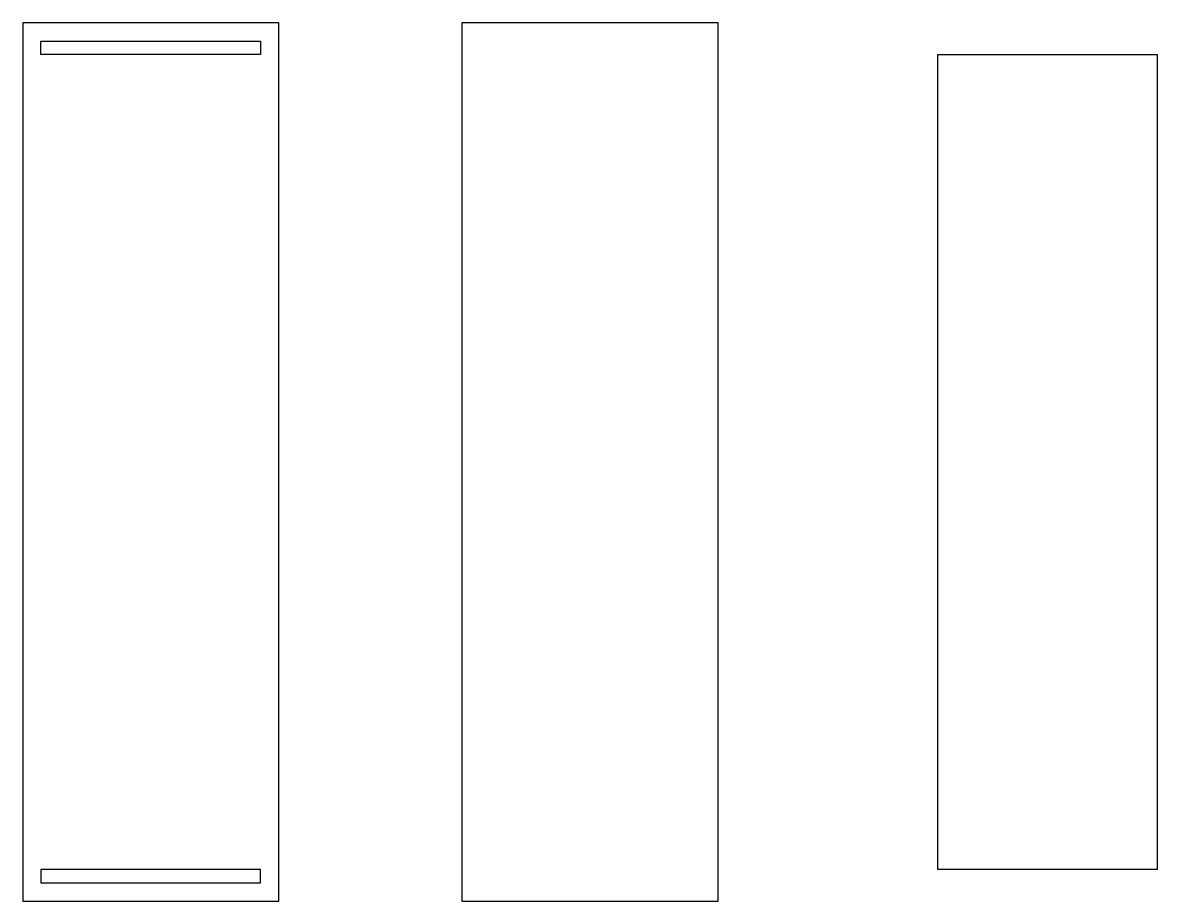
# Model space of a CAD drawing. Header units: millimetres. Extents: x -35 to 275, y -18 to 222.
import ezdxf

# ---------------------------------------------------------------- set-up
doc = ezdxf.new("R2010")
doc.units = ezdxf.units.MM
doc.layers.get('0').update_dxf_attribs({"linetype": 'CONTINUOUS'})

msp = doc.modelspace()

# ---------------------------------------------------------------- linework, layer by layer
for points in [[(35, -18.01), (35, 221.99), (-35, 221.99), (-35, -18.01)], [(85, 221.99), (85, -18.01), (155, -18.01), (155, 221.99)], [(30, 213.29), (-30, 213.29), (-30, 216.99), (30, 216.99)], [(215, 213.29), (275, 213.29), (275, -9.31), (215, -9.31)], [(30, -13.01), (30, -9.31), (-30, -9.31), (-30, -13.01)]]:
    msp.add_lwpolyline(points, close=True)

doc.saveas('drawing.dxf')
